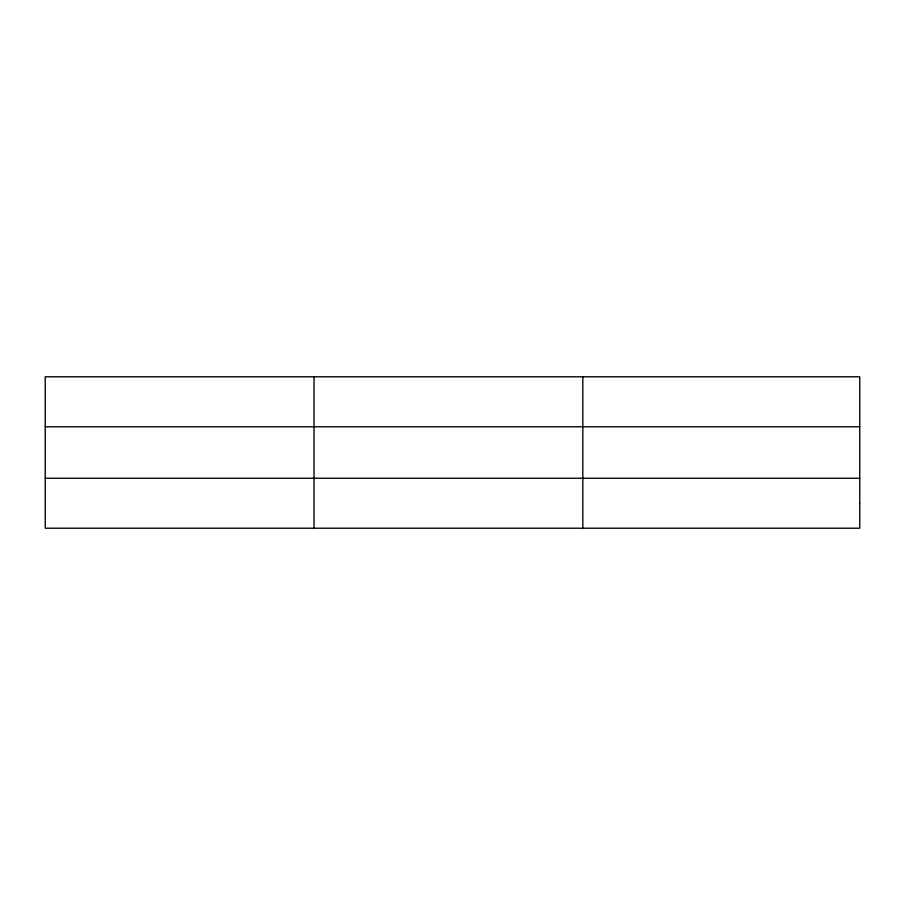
<?xml version="1.0" encoding="UTF-8"?>
<svg xmlns="http://www.w3.org/2000/svg" width="905" height="905" viewBox="0 0 905 905"><rect width="100%" height="100%" fill="white"/><g stroke="black" fill="none" stroke-linecap="round" stroke-linejoin="round"><path stroke-width="1.36" d="M314.035 528.215L314.035 376.785M582.82 528.215L582.82 376.785M45.25 426.753L859.75 426.753M45.25 478.247L859.75 478.247M859.75 503.225L859.75 528.215L45.25 528.215L45.25 376.785L859.75 376.785L859.75 503.225"/></g></svg>
